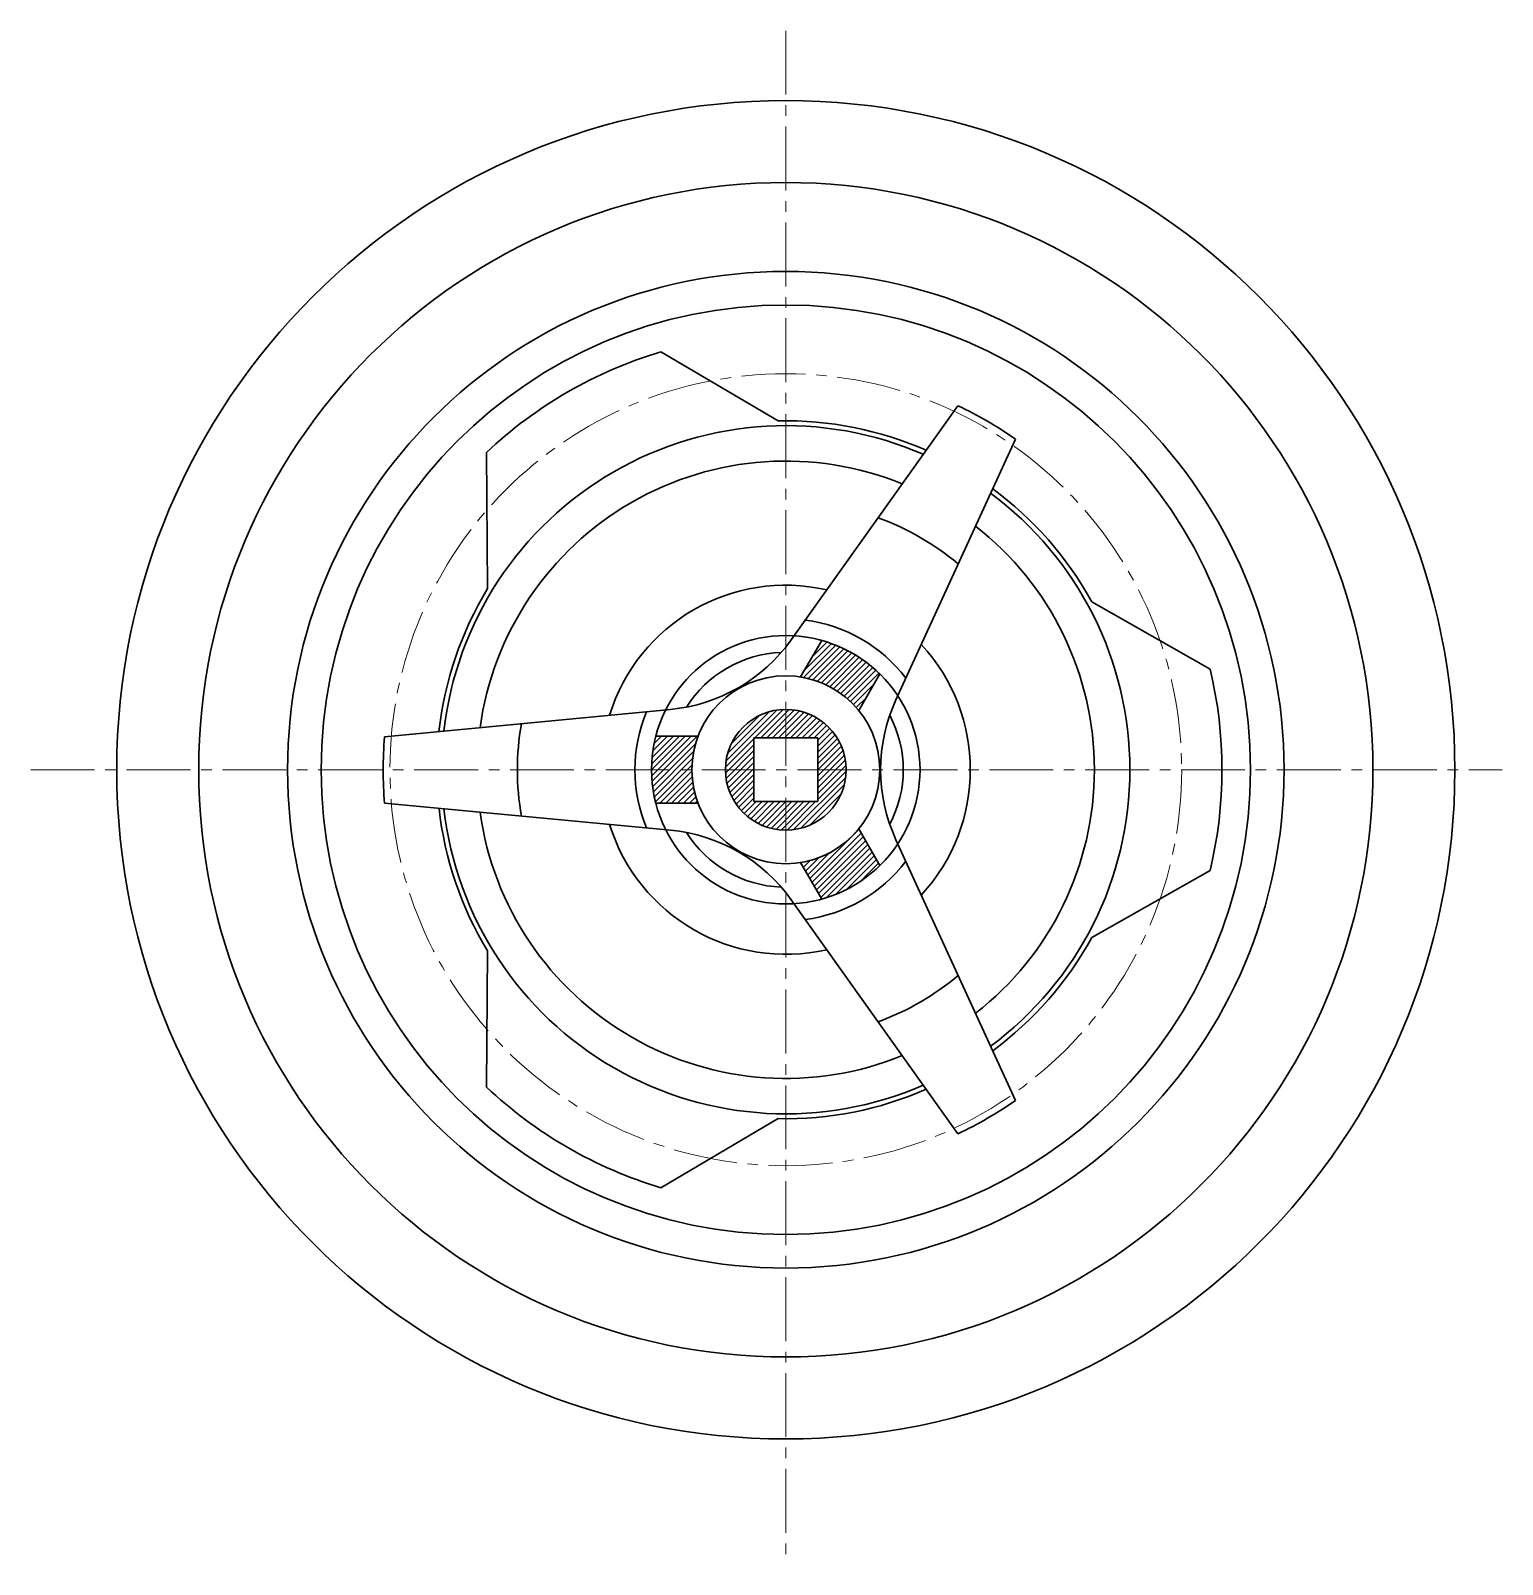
# Model space of a CAD drawing. Header units: inches. Extents: x -20 to 18950, y -1047 to 2551.
# Drawn here: x 15152.4 to 15591.1, y 741.3 to 1198.3 of the extents above; entities that cross this region are included whole.
import ezdxf

# ---------------------------------------------------------------- set-up
doc = ezdxf.new("R2010")
doc.units = ezdxf.units.IN
doc.header["$MEASUREMENT"] = 0
doc.linetypes.add('CENTER2', pattern=[28.574999, 19.049999, -3.175, 3.175, -3.175])
doc.layers.get('0').update_dxf_attribs({"lineweight": 30})
doc.layers.add('cen', color=1, linetype='CENTER2', lineweight=20)
doc.layers.add('hat', color=3, linetype='Continuous', lineweight=20)
pattern_1 = [(45, (68.8731, 0), (-0.88388348, 0.88388348), [])]

msp = doc.modelspace()

# ---------------------------------------------------------------- hatches: boundary and pattern name
at = {"layer": 'hat'}
h = msp.add_hatch(dxfattribs=at)
h.set_pattern_fill('ANSI31', color=3, scale=10)
h.set_pattern_definition(pattern_1)
h.paths.add_polyline_path([(15351.347, 988.05), (15338.77, 988.05, 0.0632542), (15337.5, 978.05), (15349.5, 978.05, -0.0915564)])
h.paths.add_polyline_path([(15349.5, 978.05), (15337.5, 978.05, 0.0632542), (15338.77, 968.05), (15351.347, 968.05, -0.0915564)])
h.paths.add_polyline_path([(15388.205, 1016.591), (15381.916, 1005.699, -0.1846606), (15399.237, 995.699), (15405.525, 1006.591, 0.1270167)])
h.paths.add_polyline_path([(15399.237, 960.4, -0.1846606), (15381.916, 950.4), (15388.205, 939.509, 0.1270167), (15405.525, 949.509)])
h = msp.add_hatch(dxfattribs=at)
h.set_pattern_fill('ANSI31', color=3, scale=10)
h.set_pattern_definition(pattern_1)
h.paths.add_polyline_path([(15377.5, 996.05, 0.4142136), (15359.5, 978.05), (15368, 978.05), (15368, 987.55), (15377.5, 987.55)])
h.paths.add_polyline_path([(15368, 978.05), (15359.5, 978.05, 0.4142136), (15377.5, 960.05), (15377.5, 968.55), (15368, 968.55)])
h.paths.add_polyline_path([(15395.5, 978.05), (15387, 978.05), (15387, 968.55), (15377.5, 968.55), (15377.5, 960.05, 0.4142136)])
h.paths.add_polyline_path([(15377.5, 996.05), (15377.5, 987.55), (15387, 987.55), (15387, 978.05), (15395.5, 978.05, 0.4142136)])

# ---------------------------------------------------------------- linework, layer by layer
for p, q in [((15375.205, 1082.024), (15340.235, 1102.594)), ((15428.807, 1086.528), (15379.102, 1016.783)), ((15445.952, 1076.611), (15410.322, 998.885)), ((15288.603, 1032.024), (15288.274, 1072.594)), ((15468.692, 1028.05), (15503.991, 1008.05)), ((15388.205, 1016.591), (15381.916, 1005.699)), ((15405.525, 1006.591), (15399.237, 995.699)), ((15257.901, 987.856), (15343.156, 996.029)), ((15338.77, 988.05), (15351.347, 988.05)), ((15368, 987.55), (15387, 987.55)), ((15368, 987.55), (15368, 968.55)), ((15387, 987.55), (15387, 968.55)), ((15257.917, 968.05), (15343.095, 960.038)), ((15338.77, 968.05), (15351.347, 968.05)), ((15368, 968.55), (15387, 968.55)), ((15405.525, 949.509), (15399.237, 960.4)), ((15445.952, 879.488), (15410.322, 957.214)), ((15388.205, 939.509), (15381.916, 950.4)), ((15468.692, 928.05), (15503.991, 948.05)), ((15428.807, 869.571), (15379.131, 939.276)), ((15288.603, 924.075), (15288.274, 883.505)), ((15375.205, 874.075), (15340.235, 853.505))]:
    msp.add_line(p, q)
for radius in [199.429, 175, 148.5, 138.5, 40, 28, 18]:
    msp.add_circle((15377.5, 978.05), radius)
for centre, radius, start, end in [((15377.5, 978.05), 130, 106.65764, 133.34236), ((15377.5, 978.05), 120, 55.21981, 64.68727), ((15377.5, 978.05), 102.551, 66.43996, 173.56004), ((15377.5, 978.05), 104, 66.27161, 91.26435), ((15377.5, 978.05), 92, 67.83037, 172.16963), ((15377.5, 978.05), 102.551, 306.53114, 53.46886), ((15377.5, 978.05), 104, 28.73565, 53.63704), ((15377.5, 978.05), 80, 50.04025, 69.87205), ((15377.5, 978.05), 92, 307.92015, 52.07985), ((15377.5, 978.05), 55, 77.16732, 162.83268), ((15377.5, 978.05), 104, 148.73565, 173.72839), ((15377.5, 978.05), 45, 37.33265, 82.59387), ((15338.384, 1045.801), 50, 275.47615, 324.52385), ((15377.5, 978.05), 55, 317.24718, 42.75282), ((15377.5, 978.05), 35, 92.22439, 147.77561), ((15377.5, 978.05), 130, 346.65764, 13.34236), ((15455.774, 978.05), 50, 155.37338, 204.62662), ((15377.5, 978.05), 45, 157.40613, 202.66735), ((15377.5, 978.05), 35, 332.31338, 27.68662), ((15377.5, 978.05), 120, 175.31273, 184.78019), ((15377.5, 978.05), 80, 170.12795, 189.95975), ((15377.5, 978.05), 104, 186.36296, 211.26435), ((15377.5, 978.05), 102.551, 186.53114, 293.56004), ((15377.5, 978.05), 92, 187.92015, 292.16963), ((15377.5, 978.05), 55, 197.24718, 282.83268), ((15338.413, 910.258), 50, 35.47615, 84.62662), ((15377.5, 978.05), 35, 212.30229, 267.76474), ((15377.5, 978.05), 45, 277.40613, 322.66735), ((15377.5, 978.05), 104, 306.36296, 331.26435), ((15377.5, 978.05), 80, 290.12795, 309.95975), ((15377.5, 978.05), 130, 226.65764, 253.34236), ((15377.5, 978.05), 104, 268.73565, 293.72839), ((15377.5, 978.05), 120, 295.31273, 304.78019)]:
    msp.add_arc(centre, radius, start, end)
at = {"layer": 'cen'}
for p, q in [((15377.5, 1198.308), (15377.5, 741.257)), ((15152.421, 978.05), (15591.073, 978.05))]:
    msp.add_line(p, q, dxfattribs=at)
msp.add_circle((15377.5, 978.05), 118, dxfattribs=at)

doc.saveas('drawing.dxf')
